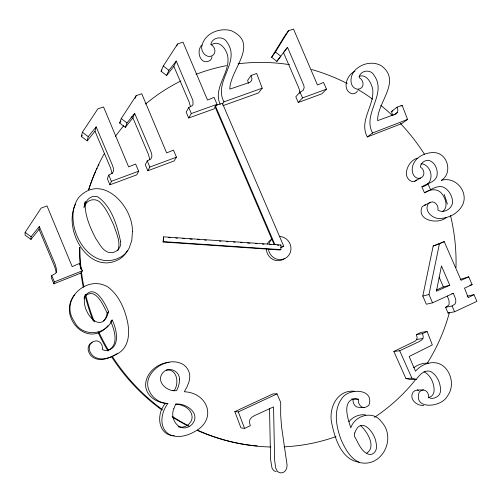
<?xml version="1.0" encoding="UTF-8"?>
<svg xmlns="http://www.w3.org/2000/svg" width="502" height="502" viewBox="0 0 502 502"><rect width="100%" height="100%" fill="white"/><g stroke="black" fill="none" stroke-linecap="round" stroke-linejoin="round"><path stroke-width="0.75" d="M39.288 226.509L55.258 264.56L56.745 270.289L56.412 272.084L55.54 273.427L51.737 275.585L51.273 277.6L53.865 283.787L81.45 272.843L82.422 270.766L79.366 263.494L72.2 266.644L47.012 205.92L41.126 208.098L25.119 232.395L25.1 235.143L30.973 239.423L39.037 229.339L39.288 226.509L31.093 236.756L30.973 239.423M280.85 249.651L280.969 245.001L163.614 236.831L163.056 242.002L280.235 250.002L280.85 249.651L163.395 241.625L163.056 242.002M351.72 398.833L353.126 399.228C352.624 402.221 353.948 405.421 356.633 406.934C360.668 407.649 365.657 408.565 368.826 405.296C374.975 388.592 348.771 387.544 341.862 398.469C332.964 410.46 336.315 427.07 341.209 440.041C345.294 448.907 350.346 458.815 359.959 462.612C382.53 467.582 396.775 437.631 381.269 421.598C373.231 409.977 354.682 415.374 350.823 427.842C348.074 419.314 341.184 400.489 355.56 398.5L358.415 399.291C357.913 402.334 359.256 405.585 361.98 407.122L364.239 407.574M163.395 241.625L163.614 236.831M211.926 56.638L211.718 58.132L210.507 60.133C200.856 66.741 195.466 51.204 201.898 45.023M299.744 93.328L299.525 90.09L298.433 87.122L283.505 52.616L287.527 47.307L303.798 85.359L304.174 87.58L303.239 90.354L300.02 92.13L295.797 96.773L298.263 102.477L321.87 93.805L326.463 89.155L323.558 82.46L317.452 84.982L293.507 29.06L288.481 30.773L284.458 36.313L271.601 57.253L276.847 61.382L287.527 47.307M367.32 136.952L372.578 132.999C362.042 113.778 387.337 94.207 374.266 75.664C371.103 68.718 360.223 70.023 359.081 77.509C362.576 79.385 364.502 84.248 361.791 87.568L359.702 88.867L357.317 89.224C348.67 87.298 349.907 75.388 355.014 70.324C361.609 63.271 373.362 60.755 381.765 66.038C401.757 81.537 376.964 102.395 377.661 120.637L396.028 113.879L397.515 112.304L397.891 110.139L397.044 107.19L402.108 105.257L407.555 119.426L401.832 123.536L367.32 136.952C358.673 120.756 374.536 105.759 372.722 89.431C371.568 83.294 366.799 73.637 359.106 76.304M392.062 115.811L392.313 114.387L391.478 111.488L397.044 107.19M393.857 351.45L399.686 350.76L419.107 341.617L421.504 340.168L422.885 338.555L423.255 336.466L422.458 333.648L427.12 331.464L432.329 344.912L409.155 356.502L415.493 371.16C422.201 363.335 434.977 359.2 443.649 366.297C452.045 373.613 454.279 387.274 447.263 396.285C441.453 407.536 412.763 410.19 419.264 392.068L421.234 390.531L423.468 389.935C426.957 390.368 428.978 394.089 428.721 397.364C431.362 399.479 435.209 398.08 437.7 396.367A7.863 7.166 80.9 0 0 440.511 391.052C440.875 383.459 437.123 374.956 430.27 371.317C424.322 369.61 419.427 375.019 416.302 379.336L410.216 379.581L405.867 378.439L393.857 351.45L415.38 341.009L416.748 339.427L417.112 337.369L416.327 334.596L420.933 332.437L427.12 331.464M85.076 295.847C95.179 283.002 105.238 303.948 108.576 311.591L107.164 312.984L106.543 316.053L105.131 318.965L103.475 320.897M108.576 311.591C101.806 338.379 78.274 308.95 85.767 294.724M445.569 307.318L452.07 305.969L455.076 303.942C457.159 300.503 454.498 296.588 453.287 293.306L432.567 302.819L426.336 304.225L422.797 296.061L433.17 246.03L444.232 241.644L461.087 280.323L468.73 276.84L472.137 284.653L464.501 288.154L468.253 297.623L473.982 294.661L476.9 301.357L454.586 311.761L448.048 313.022L445.569 307.318L448.537 305.323L449.171 304.093L448.945 300.24L447.307 296.054M432.567 302.819L428.972 294.53L439.432 243.746L444.232 241.644M81.424 136.525L82.378 132.227L97.808 108.915L103.537 106.939L128.65 166.902L135.622 164.016L138.671 171.195L136.814 174.828L109.944 184.811L107.359 178.699L108.746 175.098L112.435 173.09C114.607 170.586 113.082 167.091 112.09 164.424L96.164 126.849L88.245 136.638L87.197 140.861L81.424 136.525L82.265 135.251M53.865 283.787L54.379 281.879L51.737 275.585M87.197 140.861L94.991 131.217L96.164 126.849M117.895 250.492C121.07 241.933 116.157 232.846 113.621 224.764C109.725 216.726 106.223 208.029 99.572 201.817C95.154 197.976 87.185 199.583 85.189 205.211M119.658 123.053L121.227 118.585L136.161 95.669L141.752 93.742L166.645 152.922L173.441 150.104L176.466 157.189L174.025 160.998L147.82 170.736L145.254 164.706L147.243 160.922L150.838 158.952C152.953 156.473 151.422 153.047 150.443 150.418L134.668 113.333L126.987 122.952L125.324 127.345L119.658 123.053L120.919 121.114M75.582 204.151C62.392 229.307 88.98 276.577 119.507 259.088A21.548 20.94 16.6 0 0 127.483 250.416M135.138 98.411L136.161 95.669M83.985 298.345L84.731 296.406M125.324 127.345L132.892 117.863L134.668 113.333M109.944 184.811L111.375 181.316L108.746 175.098M161.073 71.221L163.282 66.013L177.608 43.944L183.004 42.149L207.514 100.036L214.084 97.394L217.059 104.328L214.028 108.89L188.677 117.995L186.148 112.09L188.758 107.535L192.235 105.671L193.013 104.46L192.925 100.494L176.271 61.1L168.892 70.336L166.595 75.482L161.073 71.221L161.901 69.941M176.698 46.015L177.608 43.944M166.595 75.482L173.868 66.364L176.271 61.1M112.115 320.006C105.978 335.643 81.556 337.338 74.334 321.575C59.129 299.939 86.808 274.243 107.874 286.993C119.093 295.27 124.709 308.968 127.627 322.19C129.648 332.845 129.234 345.884 119.357 352.636C111.833 357.236 100.871 362.3 92.945 355.805C89.419 352.749 87.712 347.089 90.893 343.18L93.24 341.548L96.277 340.802C100.632 340.921 103.217 345.64 102.345 349.612L105.37 350.578C121.126 349.342 117.01 329.343 112.115 320.006L111.137 320.841M147.82 170.736L149.847 167.053L176.466 157.189M357.43 90.887L356.715 92.186L354.657 93.472L352.304 93.824C341.329 90.693 346.581 74.616 354.977 71.315M167.844 403.57C160.784 412.588 158.287 428.695 170.178 434.914C178.63 438.428 188.143 435.567 195.636 431.042C217.14 419.013 207.847 392.765 184.309 391.755L187.164 386.64L189.147 381.313L189.825 376.105A14.972 14.696 -72 0 0 182.521 364.101C171.132 358.108 156.724 364.483 150.318 374.881C142.242 387.575 153.919 403.119 167.806 403.476L165.447 403.432C156.028 413.516 157.559 435.353 174.2 435.717M188.677 117.995L191.325 113.534L217.059 104.328M271.601 57.253L275.447 52.001L288.481 30.773M74.409 295.007C57.077 316.611 88.088 349.712 107.961 325.629M222.405 104.152L223.974 101.856L262.213 88.176L256.679 73.493L251.144 75.438L247.63 80.389L248.459 83.388M276.847 61.382L280.775 56.193L275.447 52.001M262.213 88.176L258.53 92.92L223.013 105.665M298.263 102.477L302.524 97.928L326.463 89.155M348.972 421.586C352.969 416.829 359.413 413.918 365.632 414.903M366.793 453.118C376.745 446.479 366.742 430.791 360.267 425.382M400.979 106.123L402.108 105.257M393.8 115.121L397.515 112.304M85.271 296.004C95.945 286.811 103.525 306.057 107.164 312.984M424.479 192.806C430.22 190.453 435.811 185.426 442.425 186.794C448.022 188.802 451.423 194.45 452.427 200.097C453.965 207.721 444.301 214.203 437.913 210.112C438.648 206.517 436.345 202.419 432.567 201.867L430.245 202.35L428.275 203.73C423.682 210.915 432.567 218.916 439.771 218.546C448.769 218.182 458.031 213.469 462.38 205.356C469.182 192.21 455.521 175.844 441.327 180.387C452.911 173.341 447.897 153.166 434.261 152.608C426.072 152.294 417.175 156.116 413.472 163.759C411.006 168.741 411.878 177.363 418.392 178.442L420.72 177.984L422.69 176.654L423.65 174.69A6.25 5.66 60.4 0 0 422.157 168.559L420.35 166.915C420.739 162.968 424.504 160.213 428.357 160.276C435.159 161.857 438.51 170.272 436.796 176.616C434.349 182.728 426.713 183.412 421.875 186.826L424.479 192.806C429.819 189.147 437.738 187.98 442.036 193.929C445.845 198.616 448.506 207.696 442.45 211.656M430.245 202.35L422.195 206.604C415.995 220.416 437.757 224.846 446.127 217.623M92.079 342.446L89.77 344.058C86.005 348.733 89.174 355.529 94.018 357.995C101.919 361.942 110.867 357.393 117.757 353.345M417.589 158.136C407.894 160.307 400.809 177.89 412.475 181.693L414.771 181.235L416.716 179.923M413.673 367.728L417.507 365.305L423.173 363.348L428.407 363.097M108.614 350.139C119.206 344.472 114.412 329.732 110.647 321.261M280.354 245.359L280.969 245.001M276.232 249.463L276.834 249.117M216.042 105.476L222.361 103.211L283.749 246.244L281.057 247.461M414.771 181.235L420.72 177.984M211.424 44.766C219.738 39.338 227.136 49.987 227.902 57.441C229.659 73.807 212.879 87.938 220.14 104.353M244.562 428.413L250.341 425.677L249.438 422.307L249.864 419.628L251.577 417.394L254.426 415.656L273.54 406.902L274.65 460.403L275.667 467.958L277.324 471.202L279.037 472.52L281.164 472.94L283.617 472.219L285.607 470.6L286.698 468.165L287.106 465.147L281.534 426.687L280.674 415.022L280.687 402.422L277.041 393.875L272.956 393.894L234.823 411.634L240.947 427.861L244.562 428.413L238.331 411.91L234.823 411.634M448.048 313.022L449.472 312.363M238.331 411.91L277.041 393.875M460.673 279.237L468.73 276.84M436.401 290.024L443.341 286.924L449.786 285.262L441.459 265.916L436.433 291.235L449.786 285.262M280.982 247.392L283.749 246.244M54.379 281.879L82.422 270.766M372.578 132.999L407.555 119.426M391.478 111.488L392.903 110.942M111.375 181.316L138.671 171.195M421.875 186.826C434.588 184.761 433.395 166.796 422.32 163.777L420.952 164.028M433.17 246.03L439.432 243.746M423.468 389.935L417.275 390.016L415.066 390.6L413.121 392.118C408.615 398.921 416.867 406.281 423.763 405.352M422.797 296.061L428.972 294.53M469.891 285.205L472.137 284.653M428.181 397.81L431.306 396.342A7.743 7.072 81.1 0 0 434.079 391.108C434.45 383.635 430.747 375.258 424.002 371.681M451.838 293.651L453.287 293.306M166.262 370.099C177.3 368.499 179.39 383.603 174.1 390.688L172.719 390.575M467.205 296.167L473.982 294.661M424.146 205.243L425.677 204.923M416.327 334.596L422.458 333.648M416.748 339.427L422.885 338.555M169.143 362.425C157.195 363.141 145.273 373.262 145.599 385.793C146.521 396.787 157.615 403.301 167.806 403.476M405.867 378.439L411.897 378.175L416.302 379.336M353.126 399.228L358.415 399.291M168.735 237.597L170.297 237.71M175.763 238.086L177.325 238.199M182.784 238.575L184.347 238.682M189.812 239.065L192.153 239.228M197.619 239.605L199.175 239.718M204.64 240.094L206.203 240.201M219.474 241.123L221.031 241.236M226.496 241.613L228.059 241.726M233.524 242.102L235.08 242.209M240.546 242.591L242.108 242.698M247.574 243.081L249.914 243.244M255.374 243.621L256.936 243.734M262.402 244.11L263.964 244.217M269.43 244.599L270.986 244.706M277.229 245.139L278.792 245.252M175.505 404.185C182.847 404.399 191.532 408.653 192.115 416.823C192.203 423.738 184.523 428.796 178.128 426.75M354.418 391.265C336.974 389.502 328.308 408.521 331.784 423.487C334.959 438.541 341.423 459.644 359.093 462.223M276.263 471.529L274.864 471.252L273.182 469.96L271.984 468.027L270.559 459.336L269.518 408.251M417.275 390.016L418.536 390.38M25.119 232.395L31.093 236.756M82.378 132.227L88.245 136.638M121.227 118.585L126.987 122.952M163.282 66.013L168.892 70.336M399.686 350.76L411.897 378.175M427.924 183.663L430.572 189.731M452.07 305.969L454.586 311.761M300.02 92.13L302.524 97.928M439.093 277.041L443.341 286.924M215.339 105.727L274.977 244.794M214.887 106.411L274.073 244.43M173.868 66.364L189.147 102.075L190.49 106.656M188.758 107.535L191.325 113.534M132.892 117.863L148.41 154.359L149.885 159.824M147.243 160.922L149.847 167.053M94.991 131.217L110.653 168.189L112.128 173.73M39.037 229.339L54.731 266.757L56.199 272.385M223.974 101.856C213.074 81.713 240.947 62.104 227.293 42.664C223.842 35.454 212.384 36.64 210.784 44.414C214.486 46.303 216.5 51.474 213.463 54.825C207.15 60.114 199.507 51.323 202.206 44.747C205.55 32.881 219.87 27.635 231.058 30.603C260.237 43.756 229.966 69.54 229.797 89.13L249.87 82.328L251.527 80.722L251.985 78.488L251.144 75.438M284.753 258.411A11.64 11.119 60.1 0 1 272.944 259.478A11.64 11.119 60.1 0 1 266.386 249.042M267.422 243.959A11.64 11.119 60.1 0 1 271.777 239.147M279.369 236.448A11.734 11.195 60.1 0 1 290.953 247.724A11.734 11.195 60.1 0 1 280.925 259.622A11.734 11.195 60.1 0 1 268.457 249.4M269.072 243.439A11.734 11.195 60.1 0 1 271.977 239.197M336.007 436.577A194.393 185.941 60.1 0 1 284.088 446.843M270.785 447.006A194.393 185.941 60.1 0 1 197.424 430.107M189.028 426.06A194.393 185.941 60.1 0 1 172.086 416.283M162.441 409.651A194.393 185.941 60.1 0 1 112.467 356.696M108.714 350.691A194.393 185.941 60.1 0 1 98.768 331.966M94.445 321.995A194.393 185.941 60.1 0 1 85.597 294.473M83.897 286.855A194.393 185.941 60.1 0 1 81.406 271.595M81.217 270.051A194.393 185.941 60.1 0 1 79.906 247.386M83.947 207.891A194.393 185.941 60.1 0 1 85.34 201.716M88.728 189.536A194.393 185.941 60.1 0 1 104.228 153.775M115.178 136.688A194.393 185.941 60.1 0 1 123.724 125.757M131.11 117.543A194.393 185.941 60.1 0 1 132.214 116.408M145.524 104.058A194.393 185.941 60.1 0 1 180.889 80.973M195.962 74.365A194.393 185.941 60.1 0 1 226.553 65.636M238.067 63.817A194.393 185.941 60.1 0 1 289.503 64.651M311.591 69.496A194.393 185.941 60.1 0 1 347.24 83.552M358.215 89.645A194.393 185.941 60.1 0 1 372.685 99.183M380.761 105.351A194.393 185.941 60.1 0 1 392.539 115.617M400.37 123.41A194.393 185.941 60.1 0 1 424.479 154.277M444.17 194.381A194.393 185.941 60.1 0 1 447.401 204.113M450.507 215.527A194.393 185.941 60.1 0 1 455.985 267.635M449.422 312.482A194.393 185.941 60.1 0 1 427.227 363.253M415.116 380.227A194.393 185.941 60.1 0 1 374.417 417.363M257.2 445.933A192.868 184.61 60.1 0 1 197.273 430.39M188.099 426.022A192.868 184.61 60.1 0 1 172.355 417.068M161.945 410.008A192.868 184.61 60.1 0 1 111.306 356.364M108.012 351.055A192.868 184.61 60.1 0 1 98.147 332.493M93.265 321.111A192.868 184.61 60.1 0 1 84.976 294.85M83.282 287.182A192.868 184.61 60.1 0 1 80.929 272.592M80.483 268.695A192.868 184.61 60.1 0 1 79.454 247.436M84.123 206.353A192.868 184.61 60.1 0 1 85.215 201.773M88.672 189.725A192.868 184.61 60.1 0 1 95.882 170.969M96.535 169.538A192.868 184.61 60.1 0 1 97.193 168.107M98.21 165.967A192.868 184.61 60.1 0 1 98.907 164.549M120.562 241.537C121.93 248.584 114.688 254.42 108.043 252.211C102.05 249.927 99.427 243.633 95.913 238.783C90.868 228.981 86.124 218.721 85.252 207.583C84.242 200.7 91.119 194.475 97.808 196.866C111.532 206.215 117.368 225.963 120.562 241.537M132.428 231.604L131.844 240.194L129.215 247.994A21.906 21.279 17.3 0 1 121.107 256.804C88.785 275.228 60.397 222.355 78.72 197.493C101.768 172.493 133.105 206.109 132.428 231.604M179.528 379.217L179.258 382.944L178.298 386.898L176.629 390.612C166.965 392.219 155.149 381.3 163.137 372.396C168.961 366.065 179.528 370.94 179.528 379.217M354.77 432.944L354.318 435.993C358.252 442.726 361.471 452.929 370.112 454.636C375.584 453.996 377.692 447.947 376.136 443.197C375.025 432.529 360.932 415.298 354.77 432.944M173.849 408.609C168.954 420.199 181.059 434.688 192.122 424.334C201.208 413.422 186.229 402.993 175.744 404.054L173.849 408.609"/></g></svg>
